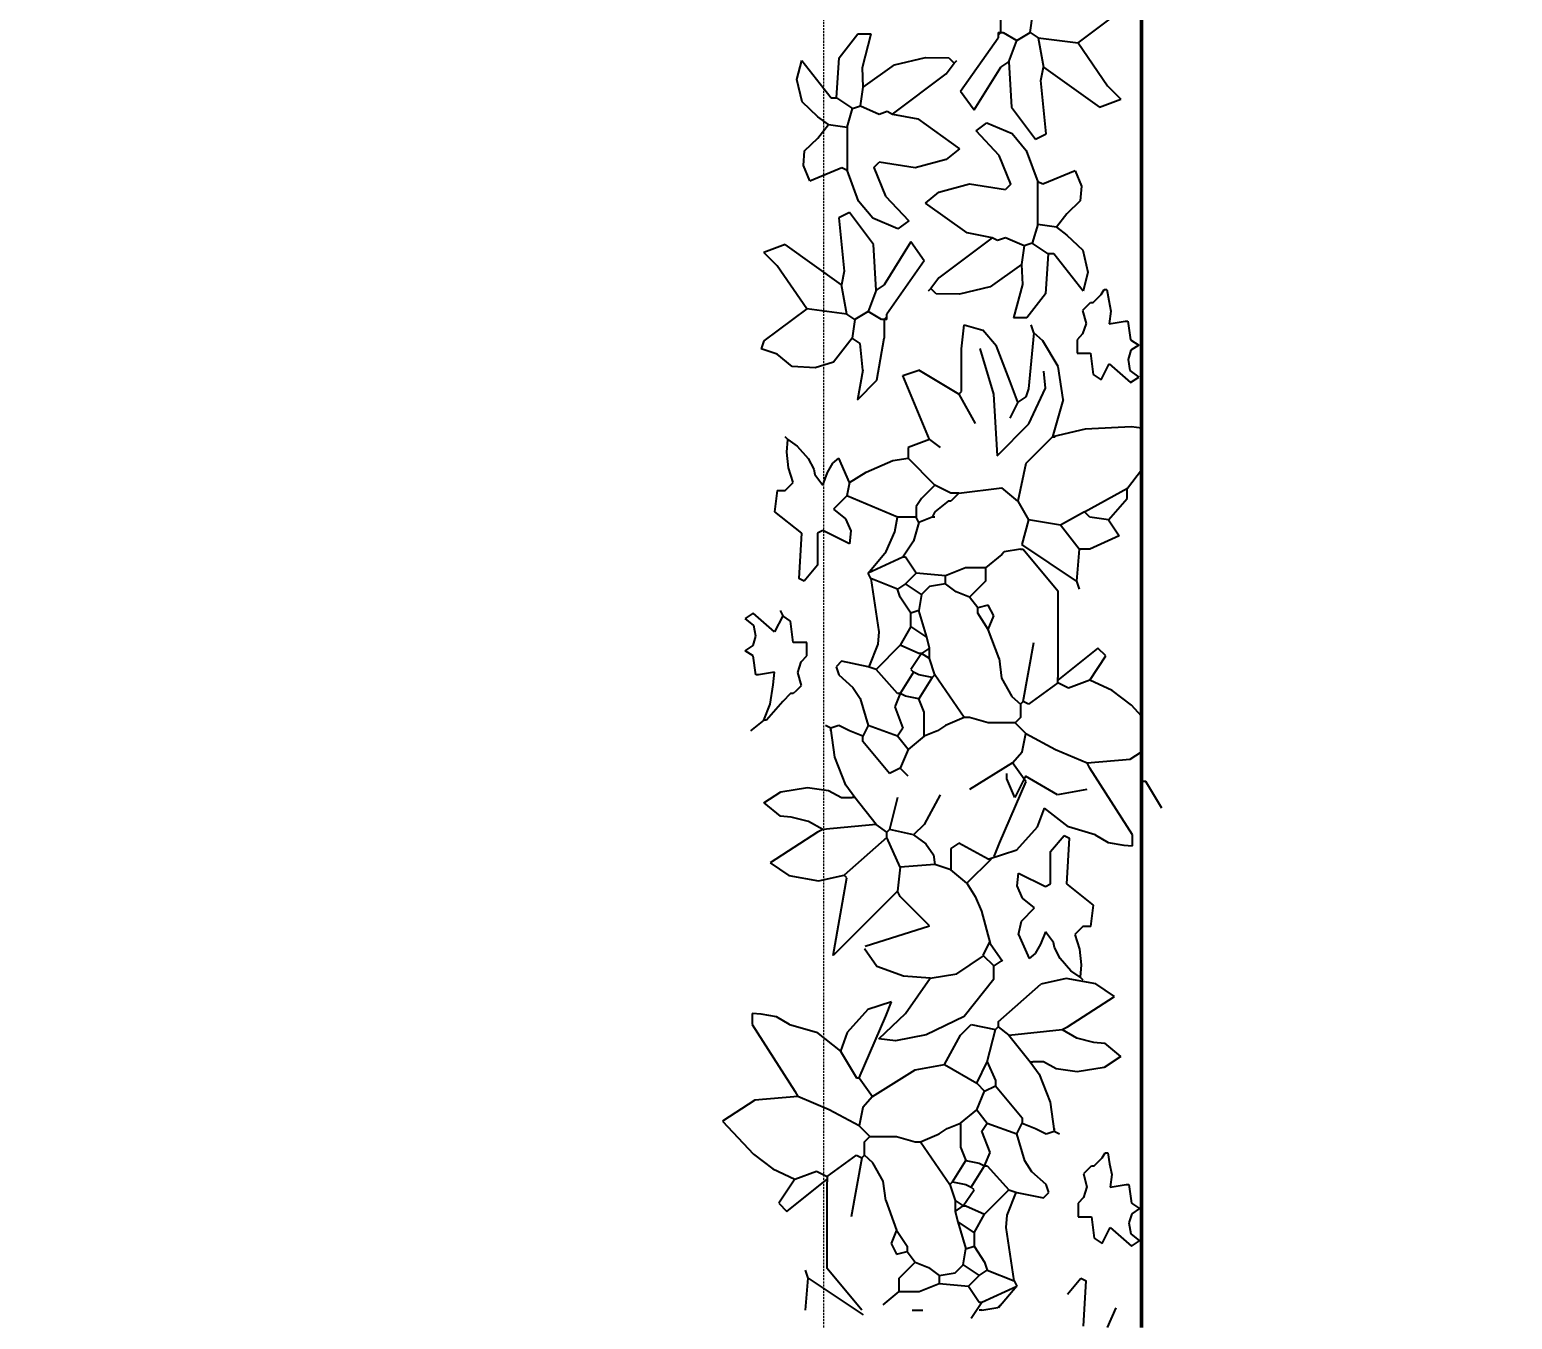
# Model space of a CAD drawing. Header units: inches. Extents: x 745 to 1928, y 308 to 2639.
# Drawn here: x 744.7 to 921.7, y 1084.8 to 1238.8 of the extents above; entities that cross this region are included whole.
import ezdxf

# ---------------------------------------------------------------- set-up
doc = ezdxf.new("R2010")
doc.units = ezdxf.units.IN
doc.header["$MEASUREMENT"] = 0
doc.linetypes.add('HIDDEN', pattern=[0.375, 0.25, -0.125])
for name, color, linetype, lineweight in [('A-FLOR-FTPT', 6, 'HIDDEN', 13), ('A-WALL-FULL', 7, 'Continuous', 50), ('G-ANNO-DIM', 90, 'Continuous', 18), ('G-HEDGE', 96, 'Continuous', 25)]:
    doc.layers.add(name, color=color, linetype=linetype, lineweight=lineweight)
doc.styles.add('ARIAL', font='arial.ttf')
doc.dimstyles.new('TICK_36', dxfattribs={"dimtxt": 10, "dimasz": 3.6, "dimexe": 1.8, "dimexo": 1.2, "dimgap": 1.8, "dimtad": 0, "dimdec": 0, "dimzin": 0, "dimdsep": 46, "dimtxsty": 'ARIAL', "dimblk": 'OBLIQUE', "dimcen": 1.8, "dimdle": 1.8, "dimclrd": 256, "dimclrt": 256, "dimadec": 0, "dimazin": 0, "dimtfac": 1, "dimtdec": 0, "dimtmove": 1, "dimatfit": 3, "dimldrblk": 'OPEN90', "dimfxl": 1, "dimtfill": 1, "dimtolj": 1, "dimtzin": 0, "dimarcsym": 0})

# ---------------------------------------------------------------- blocks, each defined once
blk = doc.blocks.new('_Oblique')
at = {"color": 0, "linetype": 'ByBlock', "lineweight": -2}
blk.add_line((-0.5, -0.5), (0.5, 0.5), dxfattribs=at)
blk = doc.blocks.new('*D22')
at = {"layer": 'Defpoints', "color": 0, "transparency": 16777216}
for p in [(1753.42, 1977.17), (1753.42, 1723.17), (1881.37, 1723.17), (956.41, 617.04), (791.14, 527.04), (956.41, 527.04)]:
    blk.add_point(p, dxfattribs=at)
at = {"layer": 'G-ANNO-DIM', "lineweight": -2, "transparency": 16777216}
for p, q in [((1881.37, 1978.97), (1881.37, 1863.08)), ((1881.37, 1721.37), (1881.37, 1837.26)), ((791.14, 618.84), (791.14, 580.99)), ((791.14, 525.24), (791.14, 563.09))]:
    blk.add_line(p, q, dxfattribs=at)
at = {"layer": 'G-ANNO-DIM', "color": 0, "lineweight": -2, "transparency": 16777216}
for p, q in [((1754.62, 1977.17), (1883.17, 1977.17)), ((1754.62, 1723.17), (1883.17, 1723.17)), ((955.21, 617.04), (789.34, 617.04)), ((955.21, 527.04), (789.34, 527.04))]:
    blk.add_line(p, q, dxfattribs=at)
at = {"layer": 'G-ANNO-DIM', "lineweight": -2, "transparency": 16777216, "xscale": 3.6, "yscale": 3.6, "zscale": 3.6}
for p, rotation in [((1881.37, 1977.17), 90), ((1881.37, 1723.17), 270), ((791.14, 617.04), 90), ((791.14, 527.04), 270)]:
    blk.add_blockref('_Oblique', p, dxfattribs=dict(at, rotation=rotation))
at = {"layer": 'G-ANNO-DIM', "transparency": 16777216, "char_height": 10, "attachment_point": 5, "rotation": 90, "style": 'ARIAL', "bg_fill": 3, "box_fill_scale": 1.25, "bg_fill_color": 256, "bg_fill_true_color": 13158600, "bg_fill_transparency": 0}
for s, insert in [('\\A1;254', (1881.37, 1850.17)), ('\\A1;90', (791.14, 572.04))]:
    blk.add_mtext(s, dxfattribs=dict(at, insert=insert))
blk = doc.blocks.new('_Open90')
at = {"color": 0, "linetype": 'ByBlock', "lineweight": -2}
for p, q in [((-0.5, 0.5), (0, 0)), ((0, 0), (-1, 0)), ((0, 0), (-0.5, -0.5))]:
    blk.add_line(p, q, dxfattribs=at)
blk = doc.blocks.new('*D21')
at = {"layer": 'Defpoints', "color": 0, "transparency": 16777216}
for p in [(839.42, 1723.17), (1439.42, 1723.17), (1439.42, 1679.68), (1258.9, 647.04), (752.23, 427.04), (1258.9, 427.04)]:
    blk.add_point(p, dxfattribs=at)
at = {"layer": 'G-ANNO-DIM', "color": 0, "lineweight": -2, "transparency": 16777216}
for p, q in [((839.42, 1721.97), (839.42, 1677.88)), ((1439.42, 1721.97), (1439.42, 1677.88)), ((1257.7, 647.04), (750.43, 647.04)), ((1257.7, 427.04), (750.43, 427.04))]:
    blk.add_line(p, q, dxfattribs=at)
at = {"layer": 'G-ANNO-DIM', "lineweight": -2, "transparency": 16777216}
for p, q in [((837.62, 1679.68), (1126.56, 1679.68)), ((1441.22, 1679.68), (1152.28, 1679.68)), ((752.23, 648.84), (752.23, 549.96)), ((752.23, 425.24), (752.23, 524.12))]:
    blk.add_line(p, q, dxfattribs=at)
at = {"layer": 'G-ANNO-DIM', "lineweight": -2, "transparency": 16777216, "xscale": 3.6, "yscale": 3.6, "zscale": 3.6}
for p, rotation in [((839.42, 1679.68), 180), ((752.23, 647.04), 90), ((752.23, 427.04), 270)]:
    blk.add_blockref('_Oblique', p, dxfattribs=dict(at, rotation=rotation))
blk.add_blockref('_Oblique', (1439.42, 1679.68), dxfattribs=at)
at = {"layer": 'G-ANNO-DIM', "transparency": 16777216, "insert": (1139.42, 1679.68), "char_height": 10, "attachment_point": 5, "style": 'ARIAL', "bg_fill": 3, "box_fill_scale": 1.25, "bg_fill_color": 256, "bg_fill_true_color": 13158600, "bg_fill_transparency": 0}
blk.add_mtext('\\A1;600', dxfattribs=at)
at = {"layer": 'G-ANNO-DIM', "transparency": 16777216, "insert": (752.23, 537.04), "char_height": 10, "attachment_point": 5, "rotation": 90, "style": 'ARIAL', "bg_fill": 3, "box_fill_scale": 1.25, "bg_fill_color": 256, "bg_fill_true_color": 13158600, "bg_fill_transparency": 0}
blk.add_mtext('\\A1;220', dxfattribs=at)
blk = doc.blocks.new('*D23')
at = {"layer": 'Defpoints', "color": 0, "transparency": 16777216}
for p in [(1439.42, 1723.17), (1753.42, 1723.17), (1753.42, 1679.68), (791.14, 681.04), (956.41, 681.04), (956.41, 617.04)]:
    blk.add_point(p, dxfattribs=at)
at = {"layer": 'G-ANNO-DIM', "color": 0, "lineweight": -2, "transparency": 16777216}
for p, q in [((1439.42, 1721.97), (1439.42, 1677.88)), ((1753.42, 1721.97), (1753.42, 1677.88)), ((955.21, 681.04), (789.34, 681.04)), ((955.21, 617.04), (789.34, 617.04))]:
    blk.add_line(p, q, dxfattribs=at)
at = {"layer": 'G-ANNO-DIM', "lineweight": -2, "transparency": 16777216}
for p, q in [((1437.62, 1679.68), (1595.33, 1679.68)), ((1755.22, 1679.68), (1620.98, 1679.68)), ((791.14, 682.84), (791.14, 658.01)), ((791.14, 615.24), (791.14, 640.07))]:
    blk.add_line(p, q, dxfattribs=at)
at = {"layer": 'G-ANNO-DIM', "lineweight": -2, "transparency": 16777216, "xscale": 3.6, "yscale": 3.6, "zscale": 3.6}
for p, rotation in [((1439.42, 1679.68), 180), ((791.14, 681.04), 90), ((791.14, 617.04), 270)]:
    blk.add_blockref('_Oblique', p, dxfattribs=dict(at, rotation=rotation))
blk.add_blockref('_Oblique', (1753.42, 1679.68), dxfattribs=at)
at = {"layer": 'G-ANNO-DIM', "transparency": 16777216, "insert": (1608.16, 1679.68), "char_height": 10, "attachment_point": 5, "style": 'ARIAL', "bg_fill": 3, "box_fill_scale": 1.25, "bg_fill_color": 256, "bg_fill_true_color": 13158600, "bg_fill_transparency": 0}
blk.add_mtext('\\A1;314', dxfattribs=at)
at = {"layer": 'G-ANNO-DIM', "transparency": 16777216, "insert": (791.14, 649.04), "char_height": 10, "attachment_point": 5, "rotation": 90, "style": 'ARIAL', "bg_fill": 3, "box_fill_scale": 1.25, "bg_fill_color": 256, "bg_fill_true_color": 13158600, "bg_fill_transparency": 0}
blk.add_mtext('\\A1;64', dxfattribs=at)
blk = doc.blocks.new('*D24')
at = {"layer": 'Defpoints', "color": 0, "transparency": 16777216}
for p in [(839.42, 1723.17), (1753.42, 1723.17), (1753.42, 1633.45), (956.41, 527.04), (791.14, 427.04), (956.41, 427.04)]:
    blk.add_point(p, dxfattribs=at)
at = {"layer": 'G-ANNO-DIM', "color": 0, "lineweight": -2, "transparency": 16777216}
for p, q in [((839.42, 1721.97), (839.42, 1631.65)), ((1753.42, 1721.97), (1753.42, 1631.65)), ((955.21, 527.04), (789.34, 527.04)), ((955.21, 427.04), (789.34, 427.04))]:
    blk.add_line(p, q, dxfattribs=at)
at = {"layer": 'G-ANNO-DIM', "lineweight": -2, "transparency": 16777216}
for p, q in [((837.62, 1633.45), (1280.18, 1633.45)), ((1755.22, 1633.45), (1305.83, 1633.45)), ((791.14, 528.84), (791.14, 489.4)), ((791.14, 425.24), (791.14, 464.68))]:
    blk.add_line(p, q, dxfattribs=at)
at = {"layer": 'G-ANNO-DIM', "lineweight": -2, "transparency": 16777216, "xscale": 3.6, "yscale": 3.6, "zscale": 3.6}
for p, rotation in [((839.42, 1633.45), 180), ((791.14, 527.04), 90), ((791.14, 427.04), 270)]:
    blk.add_blockref('_Oblique', p, dxfattribs=dict(at, rotation=rotation))
blk.add_blockref('_Oblique', (1753.42, 1633.45), dxfattribs=at)
at = {"layer": 'G-ANNO-DIM', "transparency": 16777216, "insert": (1293, 1633.45), "char_height": 10, "attachment_point": 5, "style": 'ARIAL', "bg_fill": 3, "box_fill_scale": 1.25, "bg_fill_color": 256, "bg_fill_true_color": 13158600, "bg_fill_transparency": 0}
blk.add_mtext('\\A1;914', dxfattribs=at)
at = {"layer": 'G-ANNO-DIM', "transparency": 16777216, "insert": (791.14, 477.04), "char_height": 10, "attachment_point": 5, "rotation": 90, "style": 'ARIAL', "bg_fill": 3, "box_fill_scale": 1.25, "bg_fill_color": 256, "bg_fill_true_color": 13158600, "bg_fill_transparency": 0}
blk.add_mtext('\\A1;100', dxfattribs=at)

msp = doc.modelspace()

# ---------------------------------------------------------------- linework, layer by layer
at = {"layer": 'A-FLOR-FTPT'}
msp.add_line((839.45, 1083.86), (839.45, 1337.86), dxfattribs=at)
at = {"layer": 'A-WALL-FULL'}
msp.add_line((877.39, 1083.86), (877.39, 1337.86), dxfattribs=at)
at = {"layer": 'G-HEDGE'}
for p, q in [((869.82, 1237.2), (874.93, 1241.02)), ((860.58, 1238.47), (860.58, 1240.7)), ((864.08, 1238.47), (864.4, 1240.7)), ((841.3, 1235.42), (843.53, 1238.29)), ((843.53, 1238.29), (845.12, 1238.29)), ((844.08, 1234.29), (845.12, 1238.29)), ((855.79, 1231.46), (860.26, 1237.83)), ((860.26, 1238.47), (860.26, 1238.15)), ((860.26, 1238.47), (860.58, 1238.47)), ((860.26, 1238.15), (860.58, 1238.47)), ((860.26, 1238.15), (860.26, 1237.83)), ((860.58, 1238.47), (860.89, 1238.47)), ((860.89, 1238.47), (862.49, 1237.51)), ((861.53, 1234.96), (862.49, 1237.51)), ((862.49, 1237.51), (864.08, 1238.47)), ((864.08, 1238.47), (865.04, 1237.83)), ((865.04, 1237.83), (865.68, 1234.33)), ((865.04, 1237.83), (869.82, 1237.2)), ((869.82, 1237.2), (873.33, 1232.09)), ((836.25, 1232.82), (836.83, 1235.1)), ((836.83, 1235.1), (840.34, 1230.64)), ((840.98, 1230.64), (841.3, 1235.42)), ((844.17, 1231.91), (844.08, 1234.29)), ((844.17, 1231.91), (847.91, 1234.58)), ((847.91, 1234.58), (851.59, 1235.46)), ((851.59, 1235.46), (854.37, 1235.42)), ((854.05, 1233.51), (855.01, 1234.78)), ((854.37, 1235.42), (855.01, 1234.78)), ((855.01, 1234.78), (855.33, 1235.1)), ((857.39, 1229.22), (860.58, 1234.33)), ((860.58, 1234.33), (861.53, 1234.96)), ((861.53, 1234.96), (861.85, 1229.54)), ((865.36, 1232.73), (865.68, 1234.33)), ((865.68, 1234.33), (872.37, 1229.54)), ((836.87, 1230.19), (836.25, 1232.82)), ((847.67, 1228.72), (854.05, 1233.51)), ((866, 1226.35), (865.36, 1232.73)), ((873.33, 1232.09), (874.93, 1230.5)), ((838.75, 1228.4), (836.87, 1230.19)), ((840.34, 1230.64), (840.98, 1230.64)), ((840.98, 1230.64), (842.89, 1229.36)), ((843.85, 1229.68), (844.17, 1231.91)), ((855.79, 1231.46), (857.39, 1229.22)), ((872.37, 1229.54), (874.93, 1230.5)), ((840.02, 1227.45), (838.75, 1228.4)), ((842.25, 1227.13), (842.89, 1229.36)), ((842.89, 1229.36), (843.85, 1229.68)), ((843.85, 1229.68), (846.08, 1228.72)), ((846.08, 1228.72), (847.04, 1229.04)), ((847.04, 1229.04), (847.67, 1228.72)), ((847.67, 1228.72), (850.67, 1228.14)), ((861.85, 1229.54), (864.72, 1225.72)), ((838.75, 1225.85), (840.02, 1227.45)), ((840.02, 1227.45), (842.25, 1227.13)), ((842.25, 1227.13), (842.25, 1222.03)), ((850.67, 1228.14), (855.65, 1224.58)), ((857.65, 1226.7), (858.93, 1227.66)), ((860.4, 1223.76), (857.65, 1226.7)), ((858.93, 1227.66), (861.94, 1226.4)), ((837.17, 1224.33), (838.75, 1225.85)), ((861.94, 1226.4), (863.62, 1224.35)), ((864.72, 1225.72), (866, 1226.35)), ((837.02, 1222.57), (837.17, 1224.33)), ((854.05, 1223.3), (850.37, 1222.28)), ((855.65, 1224.58), (854.05, 1223.3)), ((861.8, 1220.33), (860.4, 1223.76)), ((863.62, 1224.35), (864.99, 1220.64)), ((837.79, 1220.75), (837.02, 1222.57)), ((837.79, 1220.75), (841.62, 1222.34)), ((841.62, 1222.34), (842.25, 1222.03)), ((843.62, 1218.32), (842.25, 1222.03)), ((845.44, 1222.34), (846.08, 1222.98)), ((845.44, 1222.34), (846.84, 1218.91)), ((850.37, 1222.28), (846.08, 1222.98)), ((869.45, 1221.92), (865.62, 1220.33)), ((869.45, 1221.92), (870.22, 1220.1)), ((853.19, 1219.37), (856.87, 1220.39)), ((856.87, 1220.39), (861.16, 1219.69)), ((861.8, 1220.33), (861.16, 1219.69)), ((865.62, 1220.33), (864.99, 1220.64)), ((864.99, 1215.54), (864.99, 1220.64)), ((870.22, 1220.1), (870.07, 1218.34)), ((845.3, 1216.27), (843.62, 1218.32)), ((846.84, 1218.91), (849.59, 1215.97)), ((851.59, 1218.09), (853.19, 1219.37)), ((856.57, 1214.53), (851.59, 1218.09)), ((870.07, 1218.34), (868.49, 1216.82)), ((842.52, 1216.95), (841.24, 1216.32)), ((841.24, 1216.32), (841.88, 1209.94)), ((845.39, 1213.13), (842.52, 1216.95)), ((848.31, 1215.01), (845.3, 1216.27)), ((868.49, 1216.82), (867.22, 1215.22)), ((849.59, 1215.97), (848.31, 1215.01)), ((859.56, 1213.95), (856.57, 1214.53)), ((864.99, 1215.54), (864.35, 1213.31)), ((867.22, 1215.22), (864.99, 1215.54)), ((867.22, 1215.22), (868.49, 1214.27)), ((868.49, 1214.27), (870.37, 1212.48)), ((834.86, 1213.13), (832.31, 1212.17)), ((841.56, 1208.34), (834.86, 1213.13)), ((845.71, 1207.71), (845.39, 1213.13)), ((849.85, 1213.45), (846.66, 1208.34)), ((851.45, 1211.21), (849.85, 1213.45)), ((859.56, 1213.95), (853.19, 1209.16)), ((860.2, 1213.63), (859.56, 1213.95)), ((861.16, 1213.95), (860.2, 1213.63)), ((863.39, 1212.99), (861.16, 1213.95)), ((863.39, 1212.99), (863.07, 1210.76)), ((864.35, 1213.31), (863.39, 1212.99)), ((866.26, 1212.03), (864.35, 1213.31)), ((870.37, 1212.48), (870.99, 1209.85)), ((833.91, 1210.58), (832.31, 1212.17)), ((851.45, 1211.21), (846.98, 1204.84)), ((863.07, 1210.76), (859.33, 1208.09)), ((863.07, 1210.76), (863.16, 1208.38)), ((866.26, 1212.03), (865.94, 1207.25)), ((866.9, 1212.03), (866.26, 1212.03)), ((870.41, 1207.57), (866.9, 1212.03)), ((837.42, 1205.47), (833.91, 1210.58)), ((841.88, 1209.94), (841.56, 1208.34)), ((853.19, 1209.16), (852.23, 1207.89)), ((870.99, 1209.85), (870.41, 1207.57)), ((842.2, 1204.84), (841.56, 1208.34)), ((845.71, 1207.71), (844.75, 1205.15)), ((846.66, 1208.34), (845.71, 1207.71)), ((852.23, 1207.89), (851.91, 1207.57)), ((852.87, 1207.25), (852.23, 1207.89)), ((855.65, 1207.21), (852.87, 1207.25)), ((859.33, 1208.09), (855.65, 1207.21)), ((863.16, 1208.38), (862.12, 1204.38)), ((865.94, 1207.25), (863.71, 1204.38)), ((871.63, 1206.23), (872.58, 1207.19)), ((872.58, 1207.19), (872.93, 1207.77)), ((872.93, 1207.77), (873.25, 1207.77)), ((873.25, 1207.77), (873.48, 1206.47)), ((837.42, 1205.47), (832.31, 1201.65)), ((842.2, 1204.84), (837.42, 1205.47)), ((870.99, 1205.91), (870.35, 1205.27)), ((870.99, 1205.91), (871.31, 1206.23)), ((871.31, 1206.23), (871.63, 1206.23)), ((873.48, 1206.47), (873.72, 1205.19)), ((843.16, 1204.2), (842.2, 1204.84)), ((843.16, 1204.2), (842.84, 1201.97)), ((844.75, 1205.15), (843.16, 1204.2)), ((846.35, 1204.2), (844.75, 1205.15)), ((846.66, 1204.2), (846.35, 1204.2)), ((846.98, 1204.52), (846.66, 1204.2)), ((846.98, 1204.2), (846.66, 1204.2)), ((846.66, 1204.2), (846.66, 1201.97)), ((846.98, 1204.52), (846.98, 1204.84)), ((846.98, 1204.2), (846.98, 1204.52)), ((863.71, 1204.38), (862.12, 1204.38)), ((870.35, 1205.27), (870.76, 1203.72)), ((870.76, 1203.72), (870.36, 1202.47)), ((873.72, 1205.19), (873.54, 1203.68)), ((873.54, 1203.68), (875.45, 1204)), ((875.45, 1204), (875.77, 1204)), ((875.77, 1204), (876.09, 1201.77)), ((842.84, 1201.97), (840.6, 1199.1)), ((843.79, 1201.33), (842.84, 1201.97)), ((845.8, 1196.95), (846.66, 1201.97)), ((855.91, 1200.69), (856.23, 1203.56)), ((856.23, 1203.56), (858.46, 1202.92)), ((860.06, 1201.01), (858.46, 1202.92)), ((864.52, 1202.6), (863.89, 1195.91)), ((864.52, 1202.6), (864.2, 1203.56)), ((865.59, 1201.64), (864.52, 1202.6)), ((870.36, 1202.47), (869.71, 1201.77)), ((832.31, 1201.65), (831.99, 1200.69)), ((833.91, 1200.05), (831.99, 1200.69)), ((844.11, 1198.14), (843.79, 1201.33)), ((855.91, 1195.59), (855.91, 1200.69)), ((858.1, 1200.74), (859.73, 1195.29)), ((861.65, 1196.86), (860.06, 1201.01)), ((867.43, 1198.56), (865.59, 1201.64)), ((869.71, 1201.77), (869.71, 1200.17)), ((869.71, 1200.17), (871.31, 1200.17)), ((871.31, 1200.17), (871.63, 1197.62)), ((876.12, 1200.51), (875.78, 1199.42)), ((876.09, 1201.77), (877.05, 1201.13)), ((877.05, 1201.13), (876.12, 1200.51)), ((835.68, 1198.56), (833.91, 1200.05)), ((838.44, 1198.42), (835.68, 1198.56)), ((840.6, 1199.1), (838.44, 1198.42)), ((868.03, 1194.63), (867.43, 1198.56)), ((872.58, 1196.98), (873.54, 1198.9)), ((873.54, 1198.9), (876.09, 1196.66)), ((875.78, 1199.42), (876.01, 1198.11)), ((844.11, 1198.14), (843.5, 1194.61)), ((843.5, 1194.61), (845.8, 1196.95)), ((848.9, 1197.5), (850.81, 1198.14)), ((852.09, 1189.85), (848.9, 1197.5)), ((855.59, 1195.27), (850.81, 1198.14)), ((862.61, 1194.31), (861.65, 1196.86)), ((865.91, 1196.01), (865.71, 1198.02)), ((871.63, 1197.62), (872.58, 1196.98)), ((876.01, 1198.11), (877.05, 1197.3)), ((876.09, 1196.66), (877.05, 1197.3)), ((855.59, 1195.27), (855.91, 1195.59)), ((855.59, 1195.27), (857.51, 1191.76)), ((859.73, 1195.29), (860.14, 1187.9)), ((863.57, 1194.95), (862.61, 1194.31)), ((863.89, 1195.91), (863.57, 1194.95)), ((863.94, 1191.73), (865.91, 1196.01)), ((862.61, 1194.31), (861.65, 1192.4)), ((868.03, 1194.63), (866.76, 1190.17)), ((860.14, 1187.9), (863.94, 1191.73)), ((876.18, 1191.39), (870.65, 1191.09)), ((877.39, 1191.21), (876.18, 1191.39)), ((835.18, 1189.85), (834.86, 1190.17)), ((835.06, 1188.37), (835.18, 1189.85)), ((835.18, 1189.85), (836.29, 1189.07)), ((852.09, 1189.85), (849.53, 1188.89)), ((852.09, 1189.85), (853.36, 1188.89)), ((866.76, 1190.17), (863.57, 1186.98)), ((870.65, 1191.09), (866.76, 1190.17)), ((866.76, 1190.17), (867.07, 1190.17)), ((835.25, 1186.49), (835.06, 1188.37)), ((836.29, 1189.07), (837.58, 1187.61)), ((849.53, 1188.89), (849.53, 1187.62)), ((835.82, 1184.74), (835.25, 1186.49)), ((837.58, 1187.61), (838.25, 1186.32)), ((838.25, 1186.32), (838.37, 1185.7)), ((839.33, 1184.43), (839.91, 1185.91)), ((839.91, 1185.91), (840.52, 1187.02)), ((840.52, 1187.02), (841.24, 1187.62)), ((842.52, 1184.74), (841.24, 1187.62)), ((842.52, 1184.74), (844.51, 1185.97)), ((844.51, 1185.97), (847.7, 1187.37)), ((847.7, 1187.37), (849.53, 1187.62)), ((852.72, 1184.43), (849.53, 1187.62)), ((863.57, 1186.98), (862.61, 1182.51)), ((875.72, 1184.06), (877.39, 1186.23)), ((834.86, 1183.79), (835.82, 1184.74)), ((838.37, 1185.7), (839.33, 1184.43)), ((842.52, 1184.74), (842.2, 1183.15)), ((852.72, 1184.43), (851.13, 1182.83)), ((854.64, 1183.47), (852.72, 1184.43)), ((833.91, 1183.79), (833.59, 1181.24)), ((833.91, 1183.79), (834.86, 1183.79)), ((842.2, 1183.15), (840.6, 1181.56)), ((848.26, 1180.6), (842.2, 1183.15)), ((851.13, 1182.83), (850.49, 1181.87)), ((854.32, 1182.51), (852.72, 1181.24)), ((854.64, 1182.51), (854.32, 1182.51)), ((855.59, 1183.47), (854.64, 1182.51)), ((855.59, 1183.47), (854.64, 1183.47)), ((855.59, 1183.47), (860.7, 1184.11)), ((862.61, 1182.51), (860.7, 1184.11)), ((862.61, 1182.51), (863.89, 1180.28)), ((870.58, 1181.24), (875.72, 1184.06)), ((873.45, 1180.28), (875.69, 1182.83)), ((875.69, 1182.83), (875.69, 1184.11)), ((833.59, 1181.24), (836.78, 1178.68)), ((840.6, 1181.56), (842.06, 1180.4)), ((847.95, 1178.82), (848.26, 1180.6)), ((850.49, 1180.6), (848.26, 1180.6)), ((850.49, 1181.87), (850.49, 1180.6)), ((850.81, 1179.96), (850.49, 1180.6)), ((852.4, 1180.6), (850.81, 1179.96)), ((852.72, 1181.24), (852.4, 1180.6)), ((852.72, 1180.6), (852.4, 1180.6)), ((870.58, 1181.24), (867.71, 1179.64)), ((871.22, 1180.6), (870.58, 1181.24)), ((873.45, 1180.28), (871.22, 1180.6)), ((839.33, 1179), (838.69, 1178.68)), ((842.52, 1177.41), (839.33, 1179)), ((842.06, 1180.4), (842.67, 1178.94)), ((842.67, 1178.94), (842.52, 1177.41)), ((850.81, 1179.96), (850.17, 1177.73)), ((863.89, 1180.28), (863.08, 1177.31)), ((867.71, 1179.64), (863.89, 1180.28)), ((869.94, 1176.77), (867.71, 1179.64)), ((873.45, 1180.28), (874.73, 1178.37)), ((836.78, 1178.68), (836.46, 1173.26)), ((838.69, 1178.68), (838.69, 1174.86)), ((846.91, 1176.48), (847.95, 1178.82)), ((850.17, 1177.73), (848.9, 1175.81)), ((869.63, 1172.94), (863.08, 1177.31)), ((874.73, 1178.37), (871.22, 1176.77)), ((844.75, 1173.9), (846.91, 1176.48)), ((848.9, 1175.81), (844.75, 1173.9)), ((849.22, 1175.81), (848.9, 1175.81)), ((850.49, 1173.9), (849.22, 1175.81)), ((860.7, 1176.13), (858.78, 1174.54)), ((861.01, 1176.45), (860.7, 1176.13)), ((862.93, 1176.77), (861.01, 1176.45)), ((862.93, 1176.77), (863.25, 1176.77)), ((863.25, 1176.77), (867.39, 1171.8)), ((869.94, 1176.77), (869.63, 1172.94)), ((871.22, 1176.77), (869.94, 1176.77)), ((838.69, 1174.86), (837.1, 1172.94)), ((845.07, 1173.26), (844.75, 1173.9)), ((850.49, 1173.9), (849.22, 1172.63)), ((854, 1173.58), (850.49, 1173.9)), ((856.39, 1174.54), (854, 1173.58)), ((854, 1172.63), (854, 1173.58)), ((858.78, 1174.54), (856.39, 1174.54)), ((858.78, 1174.54), (858.78, 1172.94)), ((837.1, 1172.94), (836.46, 1173.26)), ((845.07, 1173.26), (846.03, 1166.89)), ((848.26, 1171.99), (845.07, 1173.26)), ((849.22, 1172.63), (848.26, 1171.99)), ((848.58, 1171.03), (848.26, 1171.99)), ((851.13, 1171.35), (849.22, 1172.63)), ((852.09, 1172.31), (851.13, 1171.35)), ((854, 1172.63), (852.09, 1172.31)), ((855.27, 1171.67), (854, 1172.63)), ((858.78, 1172.94), (856.87, 1171.03)), ((867.39, 1171.8), (867.39, 1161.46)), ((869.63, 1172.94), (869.94, 1171.99)), ((849.85, 1169.12), (848.58, 1171.03)), ((851.13, 1171.35), (850.81, 1169.44)), ((856.87, 1171.03), (855.27, 1171.67)), ((857.83, 1169.76), (856.87, 1171.03)), ((859.1, 1170.07), (857.83, 1169.76)), ((859.74, 1168.8), (859.1, 1170.07)), ((831.04, 1169.12), (830.08, 1168.48)), ((831.12, 1167.67), (830.08, 1168.48)), ((833.59, 1166.89), (831.04, 1169.12)), ((834.55, 1168.8), (833.59, 1166.89)), ((834.23, 1169.44), (834.55, 1168.8)), ((835.5, 1168.16), (834.55, 1168.8)), ((850.81, 1169.44), (849.85, 1169.12)), ((849.85, 1167.52), (849.85, 1169.12)), ((851.77, 1166.25), (850.81, 1169.44)), ((857.83, 1169.12), (857.83, 1169.76)), ((859.1, 1167.2), (857.83, 1169.12)), ((859.1, 1167.2), (859.74, 1168.8)), ((831.35, 1166.37), (831.12, 1167.67)), ((835.82, 1165.61), (835.5, 1168.16)), ((846.03, 1166.89), (845.9, 1165.44)), ((849.85, 1167.52), (848.58, 1165.29)), ((851.77, 1166.25), (849.85, 1167.52)), ((860.38, 1163.7), (859.1, 1167.2)), ((830.08, 1164.65), (831.01, 1165.28)), ((831.01, 1165.28), (831.35, 1166.37)), ((837.42, 1165.61), (835.82, 1165.61)), ((837.42, 1164.02), (837.42, 1165.61)), ((845.9, 1165.44), (844.82, 1162.72)), ((848.58, 1165.29), (845.71, 1162.42)), ((850.81, 1164.33), (848.58, 1165.29)), ((852.09, 1164.97), (851.13, 1164.33)), ((852.09, 1164.97), (851.77, 1166.25)), ((852.09, 1163.7), (852.09, 1164.97)), ((863.25, 1158.59), (864.52, 1165.61)), ((872.18, 1164.97), (867.39, 1161.15)), ((873.13, 1164.02), (872.18, 1164.97)), ((831.04, 1164.02), (830.08, 1164.65)), ((831.36, 1161.78), (831.04, 1164.02)), ((836.37, 1162.06), (836.77, 1163.31)), ((836.77, 1163.31), (837.42, 1164.02)), ((841.56, 1163.38), (840.92, 1162.74)), ((844.75, 1162.74), (841.56, 1163.38)), ((851.13, 1164.33), (849.85, 1162.42)), ((851.13, 1164.33), (850.81, 1164.33)), ((852.09, 1163.7), (851.13, 1164.33)), ((852.72, 1161.78), (852.09, 1163.7)), ((860.38, 1163.7), (860.68, 1161.36)), ((871.22, 1161.15), (873.13, 1164.02)), ((831.68, 1161.78), (831.36, 1161.78)), ((833.59, 1162.1), (831.68, 1161.78)), ((833.41, 1160.59), (833.59, 1162.1)), ((836.78, 1160.51), (836.37, 1162.06)), ((840.92, 1162.74), (841.24, 1161.78)), ((841.24, 1161.78), (842.94, 1160.26)), ((845.71, 1162.42), (844.75, 1162.74)), ((848.26, 1159.55), (845.71, 1162.42)), ((850.17, 1162.1), (848.58, 1159.55)), ((849.85, 1162.42), (850.17, 1162.1)), ((850.81, 1161.78), (850.17, 1162.1)), ((852.4, 1161.46), (850.81, 1161.78)), ((852.4, 1161.46), (850.81, 1158.91)), ((852.72, 1161.78), (852.4, 1161.46)), ((856.23, 1156.68), (852.72, 1161.78)), ((860.68, 1161.36), (861.91, 1159.17)), ((867.39, 1161.15), (867.39, 1161.46)), ((867.39, 1160.83), (867.39, 1161.15)), ((871.22, 1161.15), (868.67, 1160.19)), ((873.88, 1159.9), (871.22, 1161.15)), ((833.06, 1158.25), (833.41, 1160.59)), ((835.5, 1159.55), (834.55, 1158.59)), ((835.82, 1159.55), (835.5, 1159.55)), ((836.14, 1159.87), (835.82, 1159.55)), ((836.14, 1159.87), (836.78, 1160.51)), ((842.94, 1160.26), (843.79, 1158.96)), ((848.58, 1159.55), (847.94, 1157.96)), ((848.58, 1159.55), (848.26, 1159.55)), ((849.22, 1159.23), (848.58, 1159.55)), ((867.39, 1160.83), (863.89, 1158.28)), ((868.67, 1160.19), (867.39, 1160.83)), ((876.18, 1158.14), (873.88, 1159.9)), ((832.31, 1156.36), (833.06, 1158.25)), ((834.55, 1158.59), (832.63, 1156.36)), ((843.79, 1158.96), (844.75, 1155.72)), ((847.94, 1157.96), (848.9, 1155.4)), ((850.81, 1158.91), (849.22, 1159.23)), ((851.45, 1157.32), (850.81, 1158.91)), ((861.91, 1159.17), (862.93, 1158.28)), ((863.25, 1158.59), (862.93, 1158.28)), ((862.93, 1158.28), (862.93, 1156.68)), ((863.89, 1158.28), (863.25, 1158.59)), ((877.39, 1156.84), (876.18, 1158.14)), ((832.31, 1156.36), (830.72, 1155.09)), ((832.63, 1156.36), (832.31, 1156.36)), ((851.45, 1154.45), (851.45, 1157.32)), ((856.23, 1156.68), (854, 1155.72)), ((856.87, 1156.68), (856.23, 1156.68)), ((859.1, 1156.04), (856.87, 1156.68)), ((862.29, 1156.04), (859.1, 1156.04)), ((862.93, 1156.68), (862.29, 1156.04)), ((863.57, 1154.77), (862.29, 1156.04)), ((840.29, 1155.4), (839.65, 1155.72)), ((841.24, 1155.72), (840.29, 1155.4)), ((840.29, 1155.09), (840.29, 1155.4)), ((840.77, 1151.93), (840.29, 1155.4)), ((842.52, 1155.09), (841.24, 1155.72)), ((844.11, 1154.45), (842.52, 1155.09)), ((844.75, 1155.72), (844.11, 1154.45)), ((844.11, 1153.81), (844.11, 1154.45)), ((848.26, 1154.45), (844.75, 1155.72)), ((848.9, 1155.4), (848.26, 1154.45)), ((849.53, 1152.85), (848.26, 1154.45)), ((851.45, 1154.45), (849.53, 1152.85)), ((853.04, 1155.09), (851.45, 1154.45)), ((854, 1155.72), (853.04, 1155.09)), ((863.14, 1152.58), (863.57, 1154.77)), ((863.57, 1154.77), (867.13, 1152.87)), ((847.3, 1149.98), (844.11, 1153.81)), ((849.53, 1152.85), (848.58, 1150.62)), ((861.97, 1151.26), (863.14, 1152.58)), ((867.13, 1152.87), (870.9, 1151.26)), ((876.02, 1151.7), (877.39, 1152.59)), ((842.08, 1148.61), (840.77, 1151.93)), ((848.58, 1150.62), (847.3, 1149.98)), ((849.53, 1149.66), (848.58, 1150.62)), ((861.97, 1151.26), (856.87, 1148.07)), ((863.57, 1149.03), (861.97, 1151.26)), ((870.9, 1151.26), (876.02, 1151.7)), ((871.22, 1150.62), (870.9, 1151.26)), ((876.32, 1142.65), (871.22, 1150.62)), ((863.57, 1149.03), (860.38, 1141.69)), ((861.3, 1149.35), (861.3, 1149.98)), ((862.26, 1147.11), (861.3, 1149.35)), ((863.53, 1149.66), (862.26, 1147.11)), ((867.36, 1147.43), (863.53, 1149.66)), ((877.89, 1149.03), (877.57, 1149.03)), ((879.8, 1145.84), (877.89, 1149.03)), ((832.31, 1146.48), (834.32, 1147.79)), ((834.32, 1147.79), (837.52, 1148.33)), ((837.52, 1148.33), (840.03, 1147.95)), ((840.03, 1147.95), (841.56, 1147.11)), ((841.56, 1147.11), (842.84, 1147.11)), ((843.16, 1147.11), (842.08, 1148.61)), ((843.16, 1147.11), (842.84, 1147.11)), ((845.71, 1143.92), (843.16, 1147.11)), ((848.26, 1147.11), (847.3, 1143.29)), ((853.36, 1147.43), (851.45, 1143.92)), ((870.87, 1148.07), (867.36, 1147.43)), ((832.31, 1146.48), (834.23, 1144.88)), ((864.98, 1143.64), (865.8, 1145.84)), ((868.67, 1143.61), (865.8, 1145.84)), ((835.57, 1144.79), (834.23, 1144.88)), ((837.63, 1144.25), (835.57, 1144.79)), ((839.33, 1143.29), (837.63, 1144.25)), ((845.71, 1143.92), (839.33, 1143.29)), ((846.98, 1142.97), (845.71, 1143.92)), ((851.45, 1143.92), (850.17, 1142.65)), ((862.52, 1140.86), (864.98, 1143.64)), ((871.86, 1142.65), (868.67, 1143.61)), ((838.69, 1142.97), (833.06, 1139.32)), ((839.33, 1143.29), (838.69, 1142.97)), ((846.98, 1142.33), (841.88, 1137.87)), ((847.3, 1143.29), (846.98, 1142.97)), ((846.98, 1142.33), (846.98, 1142.97)), ((848.58, 1138.82), (846.98, 1142.33)), ((850.17, 1142.65), (847.3, 1143.29)), ((850.17, 1142.65), (851.63, 1141.59)), ((855.59, 1141.69), (854.64, 1141.05)), ((859.1, 1139.78), (855.59, 1141.69)), ((860.38, 1141.69), (859.74, 1140.1)), ((866.54, 1140.66), (868.14, 1142.57)), ((868.14, 1142.57), (868.78, 1142.25)), ((868.46, 1136.83), (868.78, 1142.25)), ((871.86, 1142.65), (873.42, 1141.74)), ((873.42, 1141.74), (875.26, 1141.45)), ((876.32, 1141.37), (876.32, 1142.65)), ((851.63, 1141.59), (852.55, 1140.28)), ((852.55, 1140.28), (852.72, 1139.14)), ((854.64, 1141.05), (854.64, 1138.5)), ((859.1, 1139.78), (862.52, 1140.86)), ((866.54, 1136.83), (866.54, 1140.66)), ((875.26, 1141.45), (876.32, 1141.37)), ((833.06, 1139.32), (835.29, 1137.82)), ((848.58, 1138.82), (848.26, 1135.95)), ((852.72, 1139.14), (848.58, 1138.82)), ((854.64, 1138.5), (852.72, 1139.14)), ((856.55, 1136.91), (854.64, 1138.5)), ((859.42, 1139.78), (856.55, 1136.91)), ((859.42, 1139.78), (859.1, 1139.78)), ((835.29, 1137.82), (838.83, 1137.16)), ((838.83, 1137.16), (841.88, 1137.87)), ((840.56, 1128.25), (842.2, 1137.55)), ((842.2, 1137.55), (841.88, 1137.87)), ((856.55, 1136.91), (857.51, 1135.31)), ((862.56, 1136.58), (862.72, 1138.11)), ((863.18, 1135.11), (862.56, 1136.58)), ((862.72, 1138.11), (865.91, 1136.51)), ((865.91, 1136.51), (866.54, 1136.83)), ((871.65, 1134.28), (868.46, 1136.83)), ((848.26, 1135.95), (840.56, 1128.25)), ((848.58, 1135.31), (848.26, 1135.95)), ((852.09, 1131.81), (848.58, 1135.31)), ((857.51, 1135.31), (858.29, 1133.57)), ((864.63, 1133.96), (863.18, 1135.11)), ((858.29, 1133.57), (859.33, 1129.71)), ((863.04, 1132.37), (864.63, 1133.96)), ((871.33, 1131.73), (871.65, 1134.28)), ((844.4, 1129.36), (852.09, 1131.81)), ((862.72, 1130.77), (863.04, 1132.37)), ((865.91, 1131.09), (865.33, 1129.61)), ((866.86, 1129.82), (865.91, 1131.09)), ((870.37, 1131.73), (869.41, 1130.77)), ((871.33, 1131.73), (870.37, 1131.73)), ((859.28, 1129.92), (858.46, 1128.3)), ((859.33, 1129.71), (860.8, 1127.6)), ((862.72, 1130.77), (863.99, 1127.9)), ((865.33, 1129.61), (864.71, 1128.5)), ((866.98, 1129.2), (866.86, 1129.82)), ((869.41, 1130.77), (869.99, 1129.02)), ((845.79, 1126.96), (844.33, 1129.06)), ((855.34, 1126.08), (858.53, 1128.24)), ((858.46, 1128.3), (859.74, 1127.02)), ((860.7, 1127.66), (859.74, 1127.02)), ((864.71, 1128.5), (863.99, 1127.9)), ((867.66, 1127.91), (866.98, 1129.2)), ((868.95, 1126.44), (867.66, 1127.91)), ((869.99, 1129.02), (870.17, 1127.15)), ((848.98, 1125.79), (845.79, 1126.96)), ((852.16, 1125.55), (848.98, 1125.79)), ((852.16, 1125.55), (855.34, 1126.08)), ((859.74, 1125.43), (859.74, 1127.02)), ((870.05, 1125.67), (868.95, 1126.44)), ((870.17, 1127.15), (870.05, 1125.67)), ((849.22, 1121.35), (852.16, 1125.55)), ((859.74, 1125.43), (856.23, 1120.96)), ((860.26, 1120.36), (865.36, 1124.83)), ((868.41, 1125.53), (865.36, 1124.83)), ((871.95, 1124.87), (868.41, 1125.53)), ((870.05, 1125.67), (870.37, 1125.35)), ((874.18, 1123.37), (871.95, 1124.87)), ((847.55, 1122.73), (844.72, 1121.83)), ((846.86, 1121), (847.55, 1122.73)), ((868.55, 1119.73), (874.18, 1123.37)), ((830.92, 1121.32), (830.92, 1120.04)), ((831.98, 1121.24), (830.92, 1121.32)), ((833.82, 1120.95), (831.98, 1121.24)), ((835.38, 1120.04), (833.82, 1120.95)), ((844.72, 1121.83), (842.26, 1119.05)), ((843.67, 1113.67), (846.86, 1121)), ((846.03, 1118.31), (849.22, 1121.35)), ((856.23, 1120.96), (851.67, 1118.78)), ((830.92, 1120.04), (836.02, 1112.07)), ((835.38, 1120.04), (838.57, 1119.09)), ((838.57, 1119.09), (841.44, 1116.85)), ((842.26, 1119.05), (841.44, 1116.85)), ((851.67, 1118.78), (848, 1118.08)), ((853.88, 1115.26), (855.79, 1118.77)), ((855.79, 1118.77), (857.07, 1120.04)), ((857.07, 1120.04), (859.94, 1119.41)), ((858.98, 1115.58), (859.94, 1119.41)), ((859.94, 1119.41), (860.26, 1119.73)), ((860.26, 1120.36), (860.26, 1119.73)), ((860.26, 1119.73), (861.53, 1118.77)), ((861.53, 1118.77), (867.91, 1119.41)), ((861.53, 1118.77), (864.08, 1115.58)), ((867.91, 1119.41), (868.55, 1119.73)), ((867.91, 1119.41), (869.61, 1118.45)), ((848, 1118.08), (846.03, 1118.31)), ((869.61, 1118.45), (871.66, 1117.9)), ((871.66, 1117.9), (873.01, 1117.81)), ((874.93, 1116.22), (873.01, 1117.81)), ((841.44, 1116.85), (843.35, 1113.67)), ((850.37, 1114.62), (853.88, 1115.26)), ((853.88, 1115.26), (857.71, 1113.03)), ((857.71, 1113.03), (858.98, 1115.58)), ((858.98, 1115.58), (859.94, 1113.35)), ((864.08, 1115.58), (864.4, 1115.58)), ((864.08, 1115.58), (865.16, 1114.09)), ((865.68, 1115.58), (864.4, 1115.58)), ((867.21, 1114.74), (865.68, 1115.58)), ((874.93, 1116.22), (872.92, 1114.9)), ((843.35, 1113.67), (843.67, 1113.67)), ((843.67, 1113.67), (845.27, 1111.43)), ((845.27, 1111.43), (850.37, 1114.62)), ((859.94, 1113.35), (859.94, 1112.71)), ((865.16, 1114.09), (866.47, 1110.76)), ((869.72, 1114.36), (867.21, 1114.74)), ((872.92, 1114.9), (869.72, 1114.36)), ((836.02, 1112.07), (836.34, 1111.43)), ((857.71, 1113.03), (858.66, 1112.07)), ((857.71, 1109.84), (858.66, 1112.07)), ((858.66, 1112.07), (859.94, 1112.71)), ((859.94, 1112.71), (863.13, 1108.88)), ((831.22, 1110.99), (827.38, 1108.5)), ((836.34, 1111.43), (831.22, 1110.99)), ((840.11, 1109.82), (836.34, 1111.43)), ((843.67, 1107.93), (840.11, 1109.82)), ((844.1, 1110.11), (843.67, 1107.93)), ((845.27, 1111.43), (844.1, 1110.11)), ((855.79, 1108.24), (857.71, 1109.84)), ((857.71, 1109.84), (858.98, 1108.24)), ((866.47, 1110.76), (866.95, 1107.29)), ((827.38, 1108.5), (831.06, 1104.55)), ((854.2, 1107.61), (855.79, 1108.24)), ((855.79, 1108.24), (855.79, 1105.37)), ((858.34, 1107.29), (858.98, 1108.24)), ((858.98, 1108.24), (862.49, 1106.97)), ((862.49, 1106.97), (863.13, 1108.24)), ((863.13, 1108.88), (863.13, 1108.24)), ((863.13, 1108.24), (864.72, 1107.61)), ((843.67, 1107.93), (844.95, 1106.65)), ((844.31, 1106.01), (844.95, 1106.65)), ((844.95, 1106.65), (848.14, 1106.65)), ((848.14, 1106.65), (850.37, 1106.01)), ((851.01, 1106.01), (853.24, 1106.97)), ((853.24, 1106.97), (854.2, 1107.61)), ((859.3, 1104.74), (858.34, 1107.29)), ((863.45, 1103.74), (862.49, 1106.97)), ((864.72, 1107.61), (866, 1106.97)), ((866, 1106.97), (866.95, 1107.29)), ((866.95, 1107.61), (866.95, 1107.29)), ((866.95, 1107.29), (867.59, 1106.97)), ((831.06, 1104.55), (833.36, 1102.79)), ((844.31, 1104.42), (844.31, 1106.01)), ((850.37, 1106.01), (851.01, 1106.01)), ((851.01, 1106.01), (854.52, 1100.91)), ((855.79, 1105.37), (856.43, 1103.78)), ((858.66, 1103.14), (859.3, 1104.74)), ((872.69, 1104.1), (873.04, 1104.69)), ((873.04, 1104.69), (873.36, 1104.69)), ((873.36, 1104.69), (873.58, 1103.38)), ((833.36, 1102.79), (836.02, 1101.55)), ((839.85, 1101.87), (843.35, 1104.42)), ((843.99, 1104.1), (842.72, 1097.08)), ((843.35, 1104.42), (843.99, 1104.1)), ((843.99, 1104.1), (844.31, 1104.42)), ((845.33, 1103.52), (844.31, 1104.42)), ((846.56, 1101.33), (845.33, 1103.52)), ((854.84, 1101.23), (856.43, 1103.78)), ((856.43, 1103.78), (858.02, 1103.46)), ((857.07, 1100.59), (858.66, 1103.14)), ((858.02, 1103.46), (858.66, 1103.14)), ((858.66, 1103.14), (858.98, 1103.14)), ((858.98, 1103.14), (861.53, 1100.27)), ((864.3, 1102.43), (863.45, 1103.74)), ((871.1, 1102.82), (870.46, 1102.19)), ((871.1, 1102.82), (871.42, 1103.14)), ((871.42, 1103.14), (871.74, 1103.14)), ((871.74, 1103.14), (872.69, 1104.1)), ((873.58, 1103.38), (873.83, 1102.1)), ((836.02, 1101.55), (834.11, 1098.68)), ((835.06, 1097.72), (839.85, 1101.55)), ((836.02, 1101.55), (838.57, 1102.5)), ((838.57, 1102.5), (839.85, 1101.87)), ((839.85, 1101.87), (839.85, 1101.55)), ((839.85, 1101.55), (839.85, 1101.23)), ((839.85, 1090.9), (839.85, 1101.23)), ((846.86, 1099), (846.56, 1101.33)), ((854.52, 1100.91), (854.84, 1101.23)), ((854.84, 1101.23), (856.43, 1100.91)), ((866, 1100.91), (864.3, 1102.43)), ((870.46, 1102.19), (870.87, 1100.63)), ((873.83, 1102.1), (873.65, 1100.59)), ((854.52, 1100.91), (855.15, 1099)), ((856.11, 1098.36), (857.39, 1100.27)), ((856.43, 1100.91), (857.07, 1100.59)), ((857.39, 1100.27), (857.07, 1100.59)), ((858.66, 1097.4), (861.53, 1100.27)), ((861.33, 1097.25), (862.42, 1099.98)), ((861.53, 1100.27), (862.49, 1099.95)), ((862.49, 1099.95), (865.68, 1099.32)), ((865.68, 1099.32), (866.32, 1099.95)), ((866.32, 1099.95), (866, 1100.91)), ((870.47, 1099.38), (869.82, 1098.68)), ((870.87, 1100.63), (870.47, 1099.38)), ((873.65, 1100.59), (875.56, 1100.91)), ((875.56, 1100.91), (875.88, 1100.91)), ((875.88, 1100.91), (876.2, 1098.68)), ((834.11, 1098.68), (835.06, 1097.72)), ((846.86, 1099), (848.14, 1095.49)), ((855.15, 1099), (856.11, 1098.36)), ((855.15, 1099), (855.15, 1097.72)), ((855.15, 1097.72), (856.11, 1098.36)), ((855.15, 1097.72), (855.47, 1096.45)), ((856.11, 1098.36), (856.43, 1098.36)), ((856.43, 1098.36), (858.66, 1097.4)), ((869.82, 1098.68), (869.82, 1097.08)), ((876.23, 1097.42), (875.89, 1096.33)), ((876.2, 1098.68), (877.16, 1098.04)), ((877.16, 1098.04), (876.23, 1097.42)), ((855.47, 1096.45), (856.43, 1093.26)), ((855.47, 1096.45), (857.39, 1095.17)), ((857.39, 1095.17), (858.66, 1097.4)), ((861.21, 1095.81), (861.33, 1097.25)), ((862.17, 1089.43), (861.21, 1095.81)), ((869.82, 1097.08), (871.42, 1097.08)), ((871.42, 1097.08), (871.74, 1094.53)), ((872.69, 1093.89), (873.65, 1095.81)), ((873.65, 1095.81), (876.2, 1093.57)), ((875.89, 1096.33), (876.12, 1095.02)), ((848.14, 1095.49), (847.5, 1093.89)), ((847.5, 1093.89), (848.14, 1092.62)), ((848.14, 1095.49), (849.41, 1093.57)), ((857.39, 1095.17), (857.39, 1093.57)), ((871.74, 1094.53), (872.69, 1093.89)), ((876.12, 1095.02), (877.16, 1094.21)), ((876.2, 1093.57), (877.16, 1094.21)), ((848.14, 1092.62), (849.41, 1092.94)), ((849.41, 1093.57), (849.41, 1092.94)), ((849.41, 1092.94), (850.37, 1091.66)), ((856.11, 1091.34), (856.43, 1093.26)), ((856.43, 1093.26), (857.39, 1093.57)), ((857.39, 1093.57), (858.66, 1091.66)), ((837.61, 1089.75), (837.29, 1090.7)), ((843.99, 1085.92), (839.85, 1090.9)), ((848.46, 1089.75), (850.37, 1091.66)), ((850.37, 1091.66), (851.97, 1091.02)), ((851.97, 1091.02), (853.24, 1090.07)), ((853.24, 1090.07), (855.15, 1090.39)), ((855.15, 1090.39), (856.11, 1091.34)), ((856.11, 1091.34), (858.02, 1090.07)), ((858.02, 1090.07), (858.98, 1090.7)), ((858.66, 1091.66), (858.98, 1090.7)), ((858.98, 1090.7), (862.17, 1089.43)), ((837.29, 1085.92), (837.61, 1089.75)), ((837.61, 1089.75), (844.16, 1085.38)), ((848.46, 1088.15), (848.46, 1089.75)), ((850.85, 1088.15), (853.24, 1089.11)), ((853.24, 1090.07), (853.24, 1089.11)), ((853.24, 1089.11), (856.75, 1088.79)), ((856.75, 1088.79), (858.02, 1090.07)), ((856.75, 1088.79), (858.02, 1086.88)), ((858.34, 1086.88), (862.49, 1088.79)), ((862.49, 1088.79), (860.33, 1086.21)), ((862.17, 1089.43), (862.49, 1088.79)), ((868.55, 1087.83), (870.14, 1089.75)), ((870.14, 1089.75), (870.78, 1089.43)), ((870.46, 1084.01), (870.78, 1089.43)), ((846.54, 1086.56), (848.46, 1088.15)), ((848.46, 1088.15), (850.85, 1088.15)), ((857.07, 1084.96), (858.34, 1086.88)), ((858.02, 1086.88), (858.34, 1086.88)), ((850.02, 1085.92), (851.29, 1085.92)), ((858.31, 1085.92), (857.99, 1085.92)), ((858.31, 1085.92), (860.22, 1086.24)), ((860.22, 1086.24), (860.54, 1086.56)), ((874.33, 1086.21), (873.29, 1083.87))]:
    msp.add_line(p, q, dxfattribs=at)
for centre, start, end in [((867.39, 1171.8), 0.353, 40.156), ((839.85, 1090.9), 180.353, 220.156)]:
    msp.add_arc(centre, 0.0000399, start, end, dxfattribs=at)

# ---------------------------------------------------------------- next in the draw order: dimensions: what is measured, and where the dimension line sits
at = {"layer": 'G-ANNO-DIM'}
dim = msp.add_linear_dim(base=(1881.37, 1723.17), p1=(1753.42, 1977.17), p2=(1753.42, 1723.17), angle=90, dimstyle='TICK_36', dxfattribs=at)
dim.commit()
dim.dimension.update_dxf_attribs({"geometry": '*D22', "text_midpoint": (1881.37, 1850.17)})

# ---------------------------------------------------------------- next in the draw order: dimensions: what is measured, and where the dimension line sits
dim = msp.add_linear_dim(base=(1439.42, 1679.68), p1=(839.42, 1723.17), p2=(1439.42, 1723.17), dimstyle='TICK_36', dxfattribs=at)
dim.commit()
dim.dimension.update_dxf_attribs({"geometry": '*D21', "text_midpoint": (1139.42, 1679.68), "dimtype": 160})

# ---------------------------------------------------------------- next in the draw order: dimensions: what is measured, and where the dimension line sits
dim = msp.add_linear_dim(base=(1753.42, 1679.68), p1=(1439.42, 1723.17), p2=(1753.42, 1723.17), dimstyle='TICK_36', override={"dimtmove": 0}, dxfattribs=at)
dim.commit()
dim.dimension.update_dxf_attribs({"geometry": '*D23', "text_midpoint": (1608.16, 1679.68), "dimtype": 160})

# ---------------------------------------------------------------- next in the draw order: dimensions: what is measured, and where the dimension line sits
dim = msp.add_linear_dim(base=(1753.42, 1633.45), p1=(839.42, 1723.17), p2=(1753.42, 1723.17), dimstyle='TICK_36', override={"dimtmove": 0}, dxfattribs=at)
dim.commit()
dim.dimension.update_dxf_attribs({"geometry": '*D24', "text_midpoint": (1293, 1633.45), "dimtype": 160})

# ---------------------------------------------------------------- next in the draw order: dimensions: what is measured, and where the dimension line sits
dim = msp.add_linear_dim(base=(752.23, 427.04), p1=(1258.9, 647.04), p2=(1258.9, 427.04), angle=90, dimstyle='TICK_36', dxfattribs=at)
dim.commit()
dim.dimension.update_dxf_attribs({"geometry": '*D21', "text_midpoint": (752.23, 537.04)})

# ---------------------------------------------------------------- next in the draw order: dimensions: what is measured, and where the dimension line sits
dim = msp.add_linear_dim(base=(791.14, 527.04), p1=(956.41, 617.04), p2=(956.41, 527.04), angle=90, dimstyle='TICK_36', dxfattribs=at)
dim.commit()
dim.dimension.update_dxf_attribs({"geometry": '*D22', "text_midpoint": (791.14, 572.04)})

# ---------------------------------------------------------------- next in the draw order: dimensions: what is measured, and where the dimension line sits
dim = msp.add_linear_dim(base=(791.14, 681.04), p1=(956.41, 617.04), p2=(956.41, 681.04), angle=90, dimstyle='TICK_36', dxfattribs=at)
dim.commit()
dim.dimension.update_dxf_attribs({"geometry": '*D23', "text_midpoint": (791.14, 649.04)})

# ---------------------------------------------------------------- next in the draw order: dimensions: what is measured, and where the dimension line sits
dim = msp.add_linear_dim(base=(791.14, 427.04), p1=(956.41, 527.04), p2=(956.41, 427.04), angle=90, dimstyle='TICK_36', dxfattribs=at)
dim.commit()
dim.dimension.update_dxf_attribs({"geometry": '*D24', "text_midpoint": (791.14, 477.04)})

doc.saveas('drawing.dxf')
